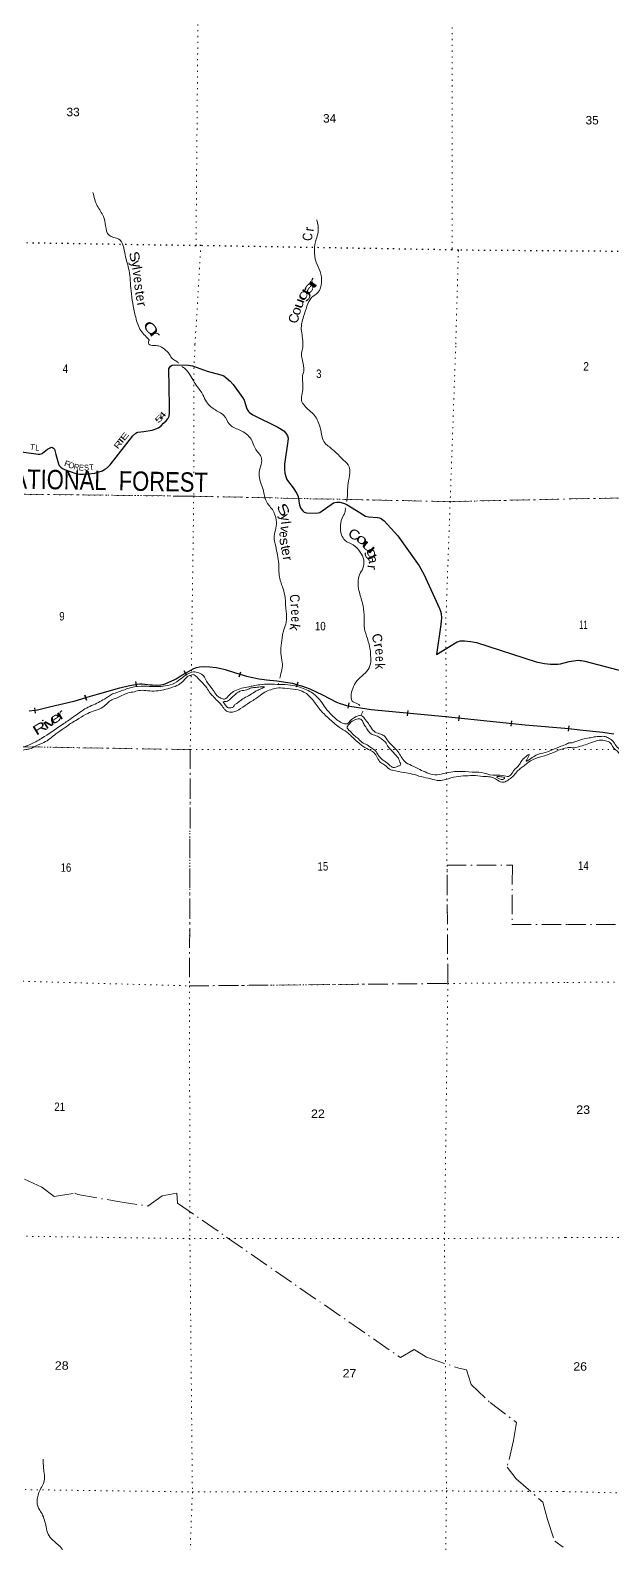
# Model space of a CAD drawing. Header units: feet. Extents: x -252966 to 4, y -183309 to 1368.
# Drawn here: x -167223 to -155188, y -115917 to -84592 of the extents above; entities that cross this region are included whole.
import ezdxf
from ezdxf.enums import TextEntityAlignment as Align

# ---------------------------------------------------------------- set-up
doc = ezdxf.new("R2010")
doc.units = ezdxf.units.FT
doc.header["$LTSCALE"] = 80
doc.linetypes.add('DOT_DASHED', pattern=[7.7, 5, -1.2, 0.3, -1.2])
doc.linetypes.add('DOTTED', pattern=[1.5, 0.3, -1.2])
for name, color, linetype, lineweight in [('29', 7, 'Continuous', 25), ('30', 7, 'Continuous', 35), ('34', 7, 'Continuous', 13), ('39', 7, 'Continuous', 13), ('41', 7, 'Continuous', 13), ('44', 7, 'DOT_DASHED', 13), ('6', 7, 'DOTTED', 25), ('7', 7, 'DOTTED', 13)]:
    doc.layers.add(name, color=color, linetype=linetype, lineweight=lineweight)

msp = doc.modelspace()

# ---------------------------------------------------------------- linework, layer by layer
at = {"layer": '29'}
for points in [[(-167407.14, -93321.29), (-167058.54, -93369.69), (-167021.94, -93370.28), (-166998.11, -93366.62), (-166978.92, -93355.14), (-166967.91, -93348.77), (-166863.19, -93271.67), (-166812.8, -93237.76), (-166788.74, -93229.22), (-166760.52, -93234.27), (-166740.77, -93245.9), (-166724.74, -93267.32), (-166693.24, -93379.98), (-166640.1, -93575.14), (-166625.16, -93605.68), (-166590.3, -93641.72), (-166555.44, -93667.29), (-166516.31, -93687.59), (-166281.24, -93771.92), (-166239.42, -93782.38), (-166206.82, -93785.92), (-166174.34, -93785.76), (-166120.91, -93787.03), (-166030.28, -93781.22), (-165886.21, -93762.62), (-165798.36, -93740.23), (-165725.87, -93713.79), (-165677.07, -93685.89), (-165632.92, -93653.34), (-165572.89, -93594.74), (-165098.25, -92993.65), (-165035.76, -92937.13), (-165014.17, -92923.86), (-164997.38, -92917.49), (-164871.08, -92904.52), (-164699.94, -92873.31), (-164658.05, -92861.67), (-164623.26, -92850.07), (-164571.74, -92827.3), (-164543.02, -92805.87), (-164514.04, -92782.64), (-164462.89, -92730.41), (-164411.8, -92680.34), (-164374.62, -92638.49), (-164359.44, -92611.73), (-164351.38, -92587.34), (-164339.42, -92524.76), (-164344.66, -92377.8), (-164352.62, -91606.74), (-164337.44, -91569.01), (-164317.68, -91549.24), (-164286.31, -91529.48), (-164239.83, -91521.92), (-163946.95, -91527.26), (-163863.39, -91545.76), (-163562.43, -91655.19), (-163277.93, -91729), (-163219.72, -91752.68), (-163170.92, -91787.55), (-163084.04, -91863.42), (-163026.85, -91929.37), (-162830.49, -92195.59), (-162797.22, -92255.32), (-162744.01, -92436.39), (-162709.66, -92486.21), (-162684.09, -92511.78), (-162614.25, -92558.88), (-162097.98, -92811.32), (-161976.01, -92889.54), (-161934.68, -92936.09), (-161899.83, -92989.56), (-161885.89, -93040.71), (-161888.86, -93100.73), (-161963.63, -93582.08), (-161963.72, -93685.9), (-161952.1, -93767.27), (-161919.57, -93881.19), (-161901.19, -93916.13), (-161781.64, -94070.86), (-161704, -94185.43), (-161677.9, -94250.86), (-161651.11, -94426.9), (-161619.81, -94494.98), (-161584.95, -94548.46), (-161552.42, -94571.71), (-161503.5, -94587.6), (-161303.78, -94594.96), (-161261.95, -94590.31), (-161232.6, -94576.89), (-160944.69, -94382.93), (-160918.04, -94369.44), (-160880.86, -94364.79), (-160816.2, -94366.52), (-160739.11, -94385.71), (-160688.03, -94410.5), (-160471.22, -94541.16)], [(-160471.22, -94541.16), (-160282.07, -94655.15), (-160219.76, -94672.84), (-160039.45, -94680.74), (-159994.36, -94689.12), (-159954.85, -94707.72), (-159897.39, -94752.88), (-159616.17, -95066.27), (-159172.06, -95687.31), (-159068.35, -95871.36), (-158754.64, -96566.53), (-158732.57, -96623.5), (-158719.87, -96674.73), (-158712.82, -96771.13), (-158716.3, -96821.12), (-158727.09, -96902.25), (-158812.61, -97520.52)], [(-158812.61, -97520.52), (-158387.92, -97259.8), (-158358.45, -97248.91), (-158323.59, -97239.61), (-158237.32, -97235.28), (-158105.16, -97248.91), (-157988.75, -97272.94), (-156751.01, -97670.61), (-156577.3, -97705.77), (-156458.36, -97720.25), (-156358.87, -97719.72), (-156305.87, -97717.87), (-156251.97, -97712.74), (-156068.88, -97664.34)], [(-156068.88, -97664.34), (-155972.69, -97648.69), (-155934.8, -97643.42), (-155872.7, -97640.26), (-155842.17, -97642.37), (-155812.78, -97646.29), (-155747.45, -97661.32), (-152726.64, -98455.34)]]:
    msp.add_lwpolyline(points, dxfattribs=at)
at = {"layer": '34', "lineweight": 25}
for p, q in [((-163985.24, -97956.38), (-164040.6, -97860.62)), ((-162896.57, -97984.99), (-162861.75, -97880)), ((-165014.34, -98190.96), (-165035.7, -98082.43)), ((-161714.53, -98191.02), (-161681.61, -98085.42)), ((-167134.23, -98623.12), (-167123.24, -98733.19)), ((-166091.58, -98363.72), (-166059.56, -98469.59)), ((-166058.5, -98465.5), (-166090.52, -98359.63)), ((-160642.34, -98629.91), (-160624.76, -98520.7)), ((-159413.53, -98789.18), (-159402.86, -98679.09)), ((-158352.81, -98897.61), (-158341.5, -98787.58)), ((-157269.9, -99008.11), (-157258.59, -98898.08)), ((-156082.71, -99108.53), (-156071.31, -98998.51))]:
    msp.add_line(p, q, dxfattribs=at)
for points in [[(-166075.36, -98413.56), (-165833.66, -98340.44), (-165370.39, -98209.19), (-165196.55, -98168.52), (-165012.58, -98132.3), (-164956.15, -98125.21), (-164908.42, -98127.1), (-164739.2, -98145.87), (-164690.23, -98149.18), (-164601.99, -98153.07), (-164520.26, -98146.59), (-164472.32, -98140.11), (-164428.31, -98127.16), (-164294.6, -98068.76), (-164245.01, -98045.61), (-164206.38, -98024.65), (-164120.88, -97971.74), (-163899.05, -97843.48), (-163853.12, -97817.01), (-163836.15, -97809.18), (-163780.29, -97789.01), (-163720.42, -97776.8), (-163627.67, -97768.51), (-163509.31, -97773.06), (-163378.29, -97789.42), (-163309.4, -97802.42), (-163191.14, -97829.72), (-163127.96, -97849.47), (-162888.22, -97929), (-162745.65, -97971.28), (-162618.41, -97999.85), (-162494.09, -98025.84), (-162430.18, -98034.9), (-162336.65, -98043.57)], [(-162336.63, -98043.58), (-162120.89, -98067.89), (-161893.73, -98099.85), (-161795.96, -98117), (-161711.76, -98138.84), (-161607.81, -98170.03), (-161511.94, -98203.55), (-161438.85, -98233.71), (-161177.06, -98357.61), (-160884.4, -98504.7), (-160808.98, -98535.02), (-160738.91, -98559.67), (-160674.87, -98575.47), (-160606.56, -98588.23), (-160169.79, -98658.55), (-158632.17, -98807.59), (-156982.32, -98977.1), (-156078.45, -99055.18)], [(-166074.72, -98415.66), (-166324.81, -98491.32), (-166824.02, -98609.73), (-167074.74, -98672.19), (-167127.26, -98679.92), (-167245.01, -98691.69)], [(-156078.18, -99054.11), (-155846.9, -99078.06), (-155369.68, -99132.29), (-155242.88, -99146.88), (-155145.65, -99160.73)]]:
    msp.add_lwpolyline(points, dxfattribs=at)
at = {"layer": '39'}
msp.add_line((-162084.36, -98115.09), (-162091.33, -98141.51), dxfattribs=at)
for points in [[(-165926.42, -87952.67), (-165835.36, -88229.72), (-165709.39, -88446.83), (-165663.59, -88644.75), (-165593.62, -88838.97), (-165391.55, -88918.16), (-165258.88, -89244.09), (-165178.48, -89569.32), (-165137.44, -89988.66), (-165049.29, -90499.24), (-164952.25, -90780.39), (-164773.21, -90992.45)], [(-161291.24, -88519.46), (-161266.28, -88775.5), (-161306.27, -88919.94), (-161343.21, -89142.95), (-161306.16, -89397.13), (-161224.06, -89585.47), (-161196.75, -89815.37), (-161269.71, -90023.8), (-161401.69, -90128.77), (-161496.36, -90304.7), (-161567.43, -90523.22), (-161612.94, -90788.4), (-161592.65, -90935.65), (-161579.11, -91111.34)], [(-164771.03, -91089.47), (-164768.31, -91024.44), (-164762.58, -91007.13), (-164773.21, -90992.45)], [(-164771.81, -91088.39), (-164765.93, -91096.59), (-164726.08, -91115.55), (-164657.81, -91121.01), (-164571.52, -91130.87), (-164444.16, -91197.98), (-164341.77, -91306.85), (-164279.22, -91396.77), (-164195.8, -91448.86), (-164152.06, -91486.65)], [(-161579.11, -91111.34), (-161581.22, -91155.33), (-161596.55, -91217.44), (-161610.16, -91293.67), (-161596.19, -91398.67), (-161570.81, -91536.13), (-161558.36, -91616.94), (-161587.13, -91747.23), (-161583.99, -91890.26), (-161582.28, -92005.08), (-161601.29, -92149.66), (-161609.6, -92262.25), (-161549.27, -92362.19), (-161446.84, -92469.04), (-161338.29, -92572), (-161270.28, -92690.22), (-161222.7, -92824.12), (-161184.22, -93010.19), (-161124.5, -93140.31), (-161031.63, -93222.81), (-160891.25, -93342.54), (-160739.45, -93494.74), (-160625.61, -93634.05), (-160610.11, -93763.25), (-160642.53, -93974.01), (-160656.28, -94156.96), (-160665.4, -94309.81), (-160673.37, -94355.54)], [(-164083.51, -91558.85), (-164017.86, -91601.6), (-163911.98, -91736.72), (-163830.35, -91877.38), (-163744.36, -92002.01), (-163670, -92104.26), (-163596.65, -92256.82), (-163506.44, -92371.48), (-163315.96, -92500.32), (-163214.81, -92570.9), (-163101.82, -92752.49), (-162898.99, -92867.5), (-162747.94, -92957.25), (-162653.47, -93059.92), (-162593.83, -93194.07), (-162539.57, -93295.89), (-162459.17, -93398.26), (-162433.1, -93501.5), (-162470.77, -93673.89), (-162485.68, -93814.53), (-162441, -93992.67), (-162393.71, -94140.66), (-162368.16, -94270.07), (-162284.84, -94426.87), (-162212.32, -94521.02), (-162132.27, -94740.17), (-162139.67, -94907.15), (-162175.17, -95071.52), (-162143.16, -95279.6), (-162106.61, -95461.6), (-162080.11, -95643.38), (-162076.64, -95770.32), (-162065.57, -95919.56), (-161989.95, -96158.76), (-161949.54, -96348.89), (-161927.04, -96629.26), (-161923.47, -96850.84), (-161976.9, -97006.78), (-162019.61, -97229.4), (-162037.95, -97440.45), (-162015.79, -97638.25), (-162006.94, -97797.52), (-162046.3, -97953.76), (-162059.36, -98011.71)], [(-160702.54, -94483.58), (-160711.17, -94584.72), (-160746.69, -94650.43), (-160801.01, -94850.65), (-160778.74, -95042.42), (-160706.67, -95158.71), (-160537.61, -95252.87), (-160393.81, -95402.88), (-160322.64, -95563.45), (-160340.2, -95736.26), (-160409.31, -95871.74), (-160419.91, -96197.73), (-160346.79, -96461.04), (-160315.27, -96693.27), (-160306.93, -96977.37), (-160244.89, -97192.12), (-160189.13, -97418.82), (-160176.34, -97582.19), (-160193.94, -97757.01), (-160287.34, -97900.04), (-160432.84, -98033.91), (-160534.44, -98184.82), (-160579.91, -98344.96), (-160558.59, -98484.35), (-160451.12, -98540.97), (-160400.97, -98573.83)], [(-177789.57, -97996.08), (-177741.54, -98107.84), (-177711.08, -98193.05), (-177575.63, -98258.31), (-177472.97, -98254.43), (-177421.01, -98170.94), (-177338.23, -98055.89), (-177224.98, -97925.36), (-177101.42, -97782.97), (-177013.84, -97728.42), (-176883.5, -97648.6), (-176743.85, -97605.21), (-176479.22, -97548.34), (-176273.46, -97518.42), (-176099.63, -97475.75), (-176013.02, -97469.52), (-175966.62, -97462.43), (-176008.08, -97523.99), (-176066.33, -97619.42), (-176137.55, -97660.21), (-176159.23, -97738.29), (-176111.94, -97886.28), (-176023.28, -98077.42), (-175913.76, -98132.08), (-175805.72, -98160.52), (-175698.93, -98150.68), (-175537.44, -98121.85), (-175387.23, -98153.19), (-175143.29, -98224.76), (-174923.57, -98299.84), (-174741.06, -98325.82), (-174666.8, -98333.42), (-174575.52, -98295.06), (-174459.58, -98231.04), (-174343.93, -98181.11), (-174132.59, -98173.46), (-173908.56, -98234.55), (-173736.65, -98387.16), (-173609.14, -98546.9), (-173464.23, -98741.24), (-173353.68, -98844.24), (-173273.95, -98880.14), (-173147.78, -98906.95), (-173002.03, -98960.35), (-172896.25, -99000.83), (-172849.81, -98991.74), (-172805.27, -98877.89), (-172727.76, -98724.47), (-172663.73, -98641.24), (-172510.87, -98541.75), (-172358.79, -98480.5), (-172162.11, -98402.06), (-172001.78, -98330.92), (-171827.74, -98278.19), (-171706.71, -98260.59), (-171559.71, -98251.59), (-171445.23, -98260.03), (-171360.79, -98261.81), (-171286.41, -98263.37), (-171153.92, -98276.21), (-171036.38, -98232.36), (-170938.9, -98186.08), (-170765.19, -98149.45), (-170563.5, -98121.46), (-170446.53, -98105.79), (-170342.02, -98110), (-170233.52, -98214.97), (-170083.25, -98342.97), (-169970.1, -98516.5), (-169889.13, -98590.69), (-169803.76, -98745.52), (-169689.18, -98848.61), (-169563.4, -98994.22), (-169462.61, -99082.92), (-169285.07, -99155.11), (-169115.48, -99223.1), (-168979.26, -99250.12), (-168670.87, -99317), (-168452.46, -99357.83), (-168199.51, -99381.26), (-167833.57, -99386.92), (-167604.99, -99421.92), (-167396.1, -99436.37), (-167171.32, -99360.53), (-166931.16, -99220.59), (-166529.54, -98953.14), (-166327.54, -98810.38), (-166090.95, -98648.21), (-165812.68, -98513.09), (-165688.62, -98445.21), (-165523.54, -98337.93)], [(-168021.8, -99445.39), (-167861.29, -99464.87), (-167714.69, -99476), (-167576.98, -99529.23), (-167456.28, -99527.73), (-167316.7, -99488.37), (-167233.99, -99476.01), (-167118.21, -99420.04), (-166939.67, -99343.24), (-166692.75, -99167.19), (-166523.4, -99047.91), (-166341.83, -98920.83), (-166217.69, -98848.93), (-166034.52, -98742.02), (-165878.41, -98680.86), (-165718.09, -98609.72), (-165531.97, -98456.55), (-165440.76, -98422.22), (-165209.38, -98318.34), (-165066.03, -98291.14), (-164942.78, -98263.52), (-164796.14, -98272.64), (-164617.17, -98274.38), (-164457.78, -98249.53), (-164293.96, -98204.64), (-164158.08, -98149.09), (-164047.64, -98058.78), (-163967.61, -97979.91), (-163906.73, -97953), (-163850.11, -97938.07), (-163778.59, -97981.86), (-163682.19, -98088.59), (-163572, -98209.71), (-163501.82, -98319.92), (-163438.79, -98385.68), (-163350.19, -98480.17), (-163269.42, -98564.42), (-163200.89, -98656.47), (-163147.46, -98699.88), (-163035.12, -98714.32), (-162868.68, -98639.28), (-162687.19, -98516.22), (-162489.53, -98389.48), (-162369.05, -98299.38), (-162247.36, -98249.58), (-162128.06, -98217.85), (-161961.15, -98219.33), (-161724.36, -98246.45), (-161558.51, -98300.27), (-161382.63, -98454.98), (-161229.84, -98657.54), (-161050.5, -98840.52), (-160827.02, -99028.45), (-160670.19, -99130.41), (-160597.06, -99194.36), (-160399.55, -99373.7), (-160258.68, -99469.28), (-160109.52, -99552.95), (-160041.14, -99653.06), (-159972.85, -99757.19), (-159883.48, -99813.43), (-159786.59, -99896.01), (-159726.68, -99917.4), (-159480.25, -99964.86), (-159322, -99996.37), (-159130.01, -100050.74), (-158935.85, -100097.09), (-158759.54, -100131), (-158622.34, -100109.71), (-158409.99, -100051.74), (-158212.52, -100033.73), (-158009.26, -100027.93), (-157800.54, -100050.43), (-157674, -100059.12), (-157514.83, -100145.02), (-157412.66, -100165.29), (-157335.33, -100120.6), (-157239.42, -100052.13), (-157154.88, -99949.19), (-157081.16, -99884.29), (-156999.48, -99823.58), (-156915.67, -99756.87), (-156710.51, -99656.46), (-156502.09, -99594.39), (-156291.09, -99504.17), (-156113.04, -99451.52), (-156081.14, -99446.57)], [(-165523.54, -98337.93), (-165296.66, -98258.11), (-165132.64, -98203.15), (-164858.61, -98178.7), (-164665.64, -98184.76), (-164472.4, -98176.73), (-164282.52, -98136.41), (-164105.26, -98023.34), (-163974.6, -97927.41), (-163846.96, -97881.76), (-163734.7, -97900.22), (-163633.51, -97968.8), (-163575.27, -98072.71), (-163479.36, -98203.6), (-163401.18, -98315.99), (-163352.13, -98377.43), (-163276.63, -98423.31), (-163204.66, -98444.96), (-163100.26, -98354.52), (-162987.98, -98272.3), (-162850.17, -98220.82), (-162698.7, -98189.77), (-162609.79, -98169.48), (-162474.56, -98146.14), (-162269.17, -98134.34), (-162064.19, -98142.67), (-161835.12, -98153.51), (-161644.94, -98197.78), (-161375.97, -98324.24), (-161214.2, -98480.67), (-161114.55, -98625.73), (-160972.93, -98783.75), (-160774.85, -98934.9), (-160664.6, -98953.32), (-160590.76, -98882.38), (-160515.16, -98823.56), (-160363.68, -98792.5), (-160284.85, -98872.69), (-160206.5, -98977.03), (-160108.62, -99109.97), (-159993.03, -99162.73), (-159905.3, -99200.82), (-159813.13, -99317.53), (-159704.79, -99430.55), (-159616.31, -99531.08), (-159546.05, -99637.26), (-159473.65, -99737.45), (-159330.48, -99818.99), (-159161.22, -99903.08), (-159015.72, -99968.56), (-158847.65, -100012.36), (-158674.15, -99985.79), (-158363.52, -99941.97), (-158080.21, -99955.96), (-157891.35, -99965.96), (-157651.07, -100019.33), (-157450.03, -100023.55), (-157323.74, -100044.32), (-157183.82, -99888.18), (-157124.38, -99833.04), (-157074.54, -99755.55), (-157018.8, -99684.23), (-156959.4, -99631.11), (-156894.29, -99594.21), (-156917.5, -99648.1), (-156932.18, -99677.99), (-156957.24, -99723.78), (-156810.7, -99638.25), (-156616.08, -99561.79), (-156419.68, -99497.44), (-156239.13, -99420.69), (-156121.63, -99378.85), (-156080.48, -99354.92)], [(-162940.54, -98313.57), (-162863.33, -98274.92), (-162744.23, -98253.25), (-162644.86, -98213.05), (-162564.24, -98204.67), (-162493.63, -98194.07), (-162433.2, -98189.3), (-162374.93, -98192.53), (-162435.94, -98225.48), (-162529.31, -98267.83), (-162643.36, -98337.93), (-162765.45, -98407.86), (-162879.5, -98477.96), (-162951.04, -98534.85), (-162996, -98570.16), (-163014.71, -98599.97), (-163069.52, -98625), (-163143.74, -98615.38), (-163187, -98566.15), (-163216.26, -98521.23), (-163228.04, -98506.89), (-163169.41, -98492.01), (-163081.9, -98441.49), (-163022.42, -98384.34), (-162977.46, -98349.04), (-162940.54, -98313.57)], [(-160000.49, -99631.76), (-160047.32, -99560.3), (-160090.37, -99501), (-160173.75, -99446.9), (-160251.14, -99394.93), (-160358.61, -99338.31), (-160453.32, -99247.72), (-160542.41, -99177.39), (-160627.03, -99085), (-160660.56, -99052.08), (-160664.3, -99037.9), (-160626.69, -98968.21), (-160593.67, -98926.62), (-160544.68, -98891.4), (-160493.94, -98868.3), (-160439.37, -98855.35), (-160401.09, -98852.13), (-160361.41, -98879.14), (-160322.7, -98954.45), (-160266.19, -99044.24), (-160217.39, -99117.75), (-160150.21, -99177.56), (-160098.18, -99190.73), (-160062.24, -99203.57), (-160014.4, -99224.71), (-159937.13, -99282.71), (-159873.81, -99334.38), (-159815.49, -99434.27), (-159762.34, -99491.77), (-159699.35, -99559.54), (-159644.27, -99621.11), (-159605.04, -99670.26), (-159584.02, -99725.07), (-159560.83, -99771.87), (-159559.55, -99808.14), (-159584, -99823.74), (-159642.75, -99844.66), (-159685.34, -99861.89), (-159733.39, -99850.81), (-159786.94, -99813.44), (-159844.22, -99761.9), (-159917.59, -99710.02), (-159949.31, -99687.2), (-160000.49, -99631.76)], [(-160341.06, -98692.17), (-160352.41, -98732.33), (-160378.25, -98785.11)], [(-156081.14, -99446.57), (-156066.47, -99445.52), (-155984.09, -99454.45), (-155873.08, -99432.61), (-155733.53, -99391.22), (-155589.7, -99337.84), (-155500.62, -99307.47), (-155397.86, -99295.53), (-155291.7, -99313.87), (-155192.58, -99380.42), (-155161.65, -99439.49), (-155088.74, -99509.51), (-155029.88, -99579.23), (-155007.2, -99648.2), (-155000.13, -99694.68), (-155007.96, -99781.14), (-155010.39, -99897.93), (-154970.75, -100021.64), (-154918.64, -100125.47), (-154831.58, -100191.76), (-154710.1, -100246.69), (-154640.54, -100284.41), (-154532.88, -100326.96), (-154416.8, -100351.56), (-154324.67, -100367.59), (-154190.14, -100374.44), (-154091.73, -100378.52), (-153997.5, -100390.57), (-153897, -100390.67), (-153798.42, -100386.69), (-153735.63, -100363.84), (-153673.1, -100353.07), (-153590.63, -100350.77), (-153484.98, -100393.27), (-153423.96, -100454.99), (-153389.22, -100524.21), (-153307.93, -100578.29), (-153175.86, -100607.25), (-153051.54, -100621.95), (-152901.35, -100649.27), (-152775.53, -100688.18), (-152750.12, -100722.96), (-152592.36, -100772.6), (-152474.52, -100809.32), (-152360.59, -100839.91), (-152216.05, -100848.99), (-152071.93, -100878.2), (-151961.76, -100896.63), (-151890.51, -100950.5), (-151819.44, -101012.43), (-151749.7, -101042.1), (-151670.43, -101096.14), (-151607.47, -101161.92), (-151556.24, -101211.34), (-151511.12, -101264.66), (-151440.08, -101328.6), (-151390.82, -101375.97), (-151349.29, -101409.07), (-151309.11, -101409.92), (-151231, -101423.64), (-151152.35, -101411.19), (-151081.77, -101400.59), (-150975.2, -101398.8), (-150842.93, -101417.69), (-150695.38, -101475.18), (-150603.62, -101509.33), (-150467.37, -101530.32), (-150321.04, -101549.51), (-150207.1, -101580.11), (-150019.07, -101624.34), (-149923.17, -101652.54), (-149834.77, -101654.4), (-149727.11, -101696.95), (-149609.99, -101767.9), (-149490.94, -101842.92), (-149364.95, -101970.46), (-149305.68, -102020.05), (-149210.12, -102064.36), (-149154.36, -102089.7), (-149072.32, -102107.54), (-148987.77, -102101.26), (-148834.31, -102068.22), (-148731.84, -101973.68), (-148596.21, -101928.17), (-148505, -101891.81), (-148486.41, -101868.03), (-148434.55, -101790.56), (-148387.33, -101743.2), (-148251.79, -101701.73), (-148123.45, -101716.51), (-147977.24, -101741.74), (-147861.75, -101794.52)], [(-156080.48, -99354.92), (-156067.13, -99350.97), (-156022.1, -99348.9), (-155957.43, -99332.13), (-155870.32, -99299.71), (-155795.43, -99275.1), (-155654.2, -99249.86), (-155549.22, -99227.89), (-155430.42, -99218.3), (-155321.92, -99220.57), (-155242.31, -99258.51), (-155151.27, -99326.89), (-155118.33, -99386), (-155025.95, -99486.65), (-154979.11, -99554.11), (-154941.9, -99601.23), (-154910.88, -99656.27), (-154911.64, -99692.51), (-154911.01, -99759), (-154916.37, -99823.35), (-154909.8, -99894), (-154902.85, -99946.52), (-154885.65, -99989.18), (-154836.72, -100052.66), (-154754.26, -100147.05), (-154685.24, -100210.95), (-154623.41, -100234.41), (-154559.37, -100247.84), (-154471.3, -100265.8), (-154409.27, -100279.19), (-154285.11, -100301.94), (-154140.66, -100315.05), (-154000.06, -100320.01), (-153822.91, -100307.62), (-153725.84, -100279.44), (-153636.68, -100245.05), (-153549.44, -100206.59), (-153506.53, -100173.25), (-153463.75, -100145.94), (-153370.45, -100105.6), (-153272.96, -100057.28), (-153144.33, -100057.97), (-153016.07, -100076.77), (-152894.39, -100121.63), (-152730.85, -100183.48), (-152657.3, -100223.3), (-152540.31, -100300.29), (-152470.24, -100410.55), (-152427.42, -100477.92), (-152342.49, -100550.21), (-152226.46, -100576.82), (-152114.41, -100601.33), (-152000.64, -100639.98), (-151949.86, -100711.55), (-151912.86, -100768.73), (-151875.99, -100831.95), (-151828.69, -100877.27), (-151763.85, -100949.13), (-151607.22, -101053.14), (-151534.09, -101113.1), (-151482.86, -101162.52), (-151439.83, -101219.83), (-151388.76, -101277.31), (-151315.43, -101327.19), (-151243.52, -101348.85), (-151195.21, -101345.83), (-151140.79, -101338.92), (-151098.31, -101325.71), (-151047.61, -101304.61), (-151063.65, -101302.26), (-151091.65, -101295.63), (-151066.95, -101267.94), (-150980.01, -101243.58), (-150805.25, -101249.26), (-150660.8, -101262.37), (-150556.57, -101276.64), (-150456.48, -101296.87), (-150342.38, -101319.41), (-150244.68, -101357.73), (-150159.54, -101419.95), (-150048.24, -101480.7), (-149922.75, -101535.71), (-149832.54, -101547.68), (-149732.75, -101582), (-149649.58, -101642.17), (-149497.05, -101750.12), (-149386, -101822.96), (-149319.32, -101902.92), (-149186.42, -101988.31), (-149100.24, -102000.19), (-149009.86, -102004.1), (-148906.39, -101957.92)], [(-157486.86, -100051.81), (-157430.7, -100062.21), (-157404.8, -100074.84), (-157427.49, -100102.55), (-157487.84, -100103.3), (-157539.71, -100082.08), (-157563.55, -100067.48), (-157559.2, -100051.46), (-157539.02, -100047.86), (-157486.86, -100051.81)], [(-166957.74, -114187.55), (-166952.3, -114316.54), (-166942.59, -114433.54), (-166929.88, -114600.94), (-166970.76, -114732.98), (-167033.39, -114846.45), (-167069.8, -114956.44), (-167082.33, -115079.01), (-167069.85, -115157.8), (-167025.27, -115241.29), (-166967.03, -115345.21), (-166919.53, -115483.14), (-166888.2, -115624.75), (-166830.85, -115772.95), (-166724.64, -115891.97), (-166631.7, -115970.44), (-166551.38, -116076.83), (-166543.73, -116195.8), (-166608.37, -116309.22), (-166635.66, -116465.72), (-166610.44, -116611.23), (-166561.09, -116757.25), (-166532.36, -116828.33), (-166513.17, -116973.71), (-166500.72, -117054.52), (-166442.77, -117172.53), (-166402.37, -117263.99), (-166400.26, -117358.68), (-166474.79, -117463.84), (-166547.88, -117597.22), (-166573.55, -117673.2), (-166565.33, -117763.99), (-166571.01, -117846.43), (-166577.43, -117965.1), (-166551.44, -118072.37), (-166491.39, -118186.39), (-166422.57, -118264.36), (-166378.36, -118365.97), (-166318.27, -118477.98), (-166311.73, -118552.62), (-166352.08, -118658.5), (-166388.29, -118758.42), (-166349.16, -118912.28), (-166293.91, -119064.46), (-166174.52, -119228.06), (-166113.15, -119376.34), (-166048.72, -119472.34), (-165920.48, -119595.85), (-165861.34, -119655.48), (-165762.55, -119842.81), (-165710.28, -120043.26), (-165656.54, -120171.25), (-165625.62, -120332.99), (-165575.19, -120525.34), (-165506.68, -120718.08), (-165467.14, -120851.81), (-165366.33, -121039.18), (-165298.35, -121258.08), (-165283.06, -121397.35), (-165240.07, -121559.34), (-165186.94, -121717.52), (-165185.18, -121928.99), (-165224.39, -122177.86), (-165244.91, -122396.92), (-165250.05, -122551.86), (-165239.08, -122805.81), (-165240, -122950.78), (-165263.55, -123121.45), (-165282.24, -123249.93), (-165406.14, -123309.75), (-165463.46, -123459.57), (-165498.62, -123706.52), (-165519.19, -123828.92), (-165533.81, -123955.47), (-165534.8, -123973.22)]]:
    msp.add_spline(points, degree=3, dxfattribs=at)
at = {"layer": '44'}
for points in [[(-179395.66, -90977.49), (-179478.45, -93880.98), (-174451.55, -94046.83), (-174472.61, -96684.28), (-171836.59, -96716.61), (-171834.39, -94123.87), (-169194.72, -94181.25), (-163839.89, -94243.23), (-158532.31, -94354.55), (-156045.74, -94298.39)], [(-156045.74, -94298.39), (-153260.5, -94245.82), (-153265.39, -94094.64), (-150617.15, -94146.2), (-150625.83, -95480.79), (-149262.09, -95486.45), (-149313.54, -94191.69), (-147979.29, -94213.65), (-142700.14, -94183.46), (-142787.41, -99340.66), (-137473.65, -99482.41), (-137500.71, -104161.44), (-137554.29, -106734.79), (-140138.78, -106762.66), (-140152.27, -104268.95), (-137500.71, -104161.44), (-132189.62, -104238.68), (-132220.77, -106893.08), (-129541.83, -106954.84), (-129558.79, -105747.96), (-126942.04, -105821.4), (-126977.91, -104551.54), (-126864.66, -104553.88), (-124892.52, -104591.98)], [(-187262.15, -95021.76), (-184841.03, -95099.53), (-184848.69, -96376.03), (-180861.71, -96493.16), (-180863.07, -97830.2), (-179551.06, -97850.43), (-179577.15, -99168.79), (-174497.24, -99299.51), (-169217.57, -99398.16), (-163911.64, -99491.33), (-163927.94, -104384.18), (-158580.89, -104333.22), (-158597.83, -101884.26), (-157245.59, -101882.66), (-157253.03, -103114.98), (-156106.36, -103113.22)], [(-124922.36, -110015.59), (-126960.63, -109996.99), (-127001.79, -115255.88), (-132308.02, -115138.45), (-132310.66, -113720.22), (-133630.58, -113701.43), (-133592.72, -112297.24), (-134930.34, -112303.73), (-134955.01, -115123.18), (-137666, -115092.46), (-143002, -115052.97), (-142923.16, -109528.96), (-148117.93, -109367.55), (-148064.4, -104576.27), (-150663.82, -104635.78), (-153237.23, -104520.06), (-153224.25, -104282.63), (-153262.09, -103107.4), (-156106.36, -103113.22)], [(-167342.12, -108384.09), (-166983.9, -108553.28), (-166728.3, -108744.65), (-166297.96, -108680.13), (-166237.91, -108706.31)], [(-166237.91, -108706.31), (-165411.49, -108849.27), (-164789.57, -108943.89), (-164490.66, -108734.33), (-164186.92, -108677.89), (-164172.49, -108887.41), (-159561.69, -112082.17), (-159275.14, -111912.9), (-159025.35, -112076.06), (-158350.24, -112303.65), (-158195.81, -112333.85), (-158099.77, -112638.06), (-157705.01, -113012.74), (-157161.89, -113423.67), (-157219.09, -113802.44), (-157353.93, -114350.44), (-157164.99, -114590.16), (-156612.45, -115079.67), (-156514.78, -115432.22), (-156365.69, -115887.52), (-156195.05, -116007.98)]]:
    msp.add_lwpolyline(points, dxfattribs=at)
at = {"layer": '6'}
for points in [[(-156010.43, -89165.25), (-158361.73, -89148.22), (-158492.34, -89142.46), (-163690.35, -89053.46), (-163792.89, -89054.11), (-168972.88, -88971.38), (-169138.29, -88971.7), (-174315.32, -88856.3), (-174373.59, -88853.52), (-179340.54, -88716.28), (-179660.31, -88703.51), (-183776.44, -88590.33)], [(-124807.41, -89121.85), (-126870.15, -89108.47), (-132077.35, -89058.57), (-132177.79, -89049.44), (-137382.48, -89142.5), (-137461.45, -89149.76), (-142700.28, -89093.43), (-142800.59, -89101.08), (-147933.2, -89194.24), (-148071.8, -89180.67), (-153283.74, -89199.17), (-153374.13, -89190.15), (-156010.43, -89165.25)]]:
    msp.add_lwpolyline(points, dxfattribs=at)
at = {"layer": '7'}
for p, q in [((-163814.66, -91095.36), (-163690.35, -89053.46)), ((-158361.73, -89148.22), (-158417.08, -91133.68)), ((-156045.74, -94298.39), (-153260.5, -94245.82)), ((-156114.63, -104314.3), (-153224.25, -104282.63))]:
    msp.add_line(p, q, dxfattribs=at)
for points in [[(-163792.89, -89054.11), (-163747, -83737.17), (-163617.01, -78447.52), (-163593.28, -73134.32), (-163503.79, -67868.29), (-163406.88, -62652.7), (-163446.52, -58071.56)], [(-158130.6, -58212.52), (-158210.88, -62741.68), (-158315.9, -67963.2), (-158385.02, -73207.35), (-158368.49, -78517.06), (-158492.53, -83812.83), (-158492.34, -89142.46)], [(-163814.66, -91095.36), (-163834.38, -91579.27), (-163839.11, -93864.25)], [(-158417.08, -91133.68), (-158532.31, -94354.55), (-158623.51, -96879.78), (-158607.78, -99487.8), (-158597.83, -101884.26), (-158580.89, -104333.22), (-158649.35, -109617.64), (-158610.03, -114843.91), (-158667.75, -120094.32), (-158871.07, -125383.96), (-158858.91, -126124.26)], [(-156045.74, -94298.39), (-158532.31, -94354.55), (-163839.89, -94243.23), (-169194.72, -94181.25), (-171834.39, -94123.87), (-174451.55, -94046.83), (-179478.45, -93880.98), (-184799.73, -93751.25), (-184900.29, -93751.15), (-187251.15, -93688.24)], [(-163839.77, -94186.59), (-163839.89, -94243.23), (-163911.64, -99491.33), (-163927.94, -104384.18), (-163918.95, -109617.86), (-163867.98, -114864.51), (-164061.34, -120059.72), (-164156.67, -125180.47)], [(-184890.81, -98960.68), (-179577.15, -99168.79), (-174497.24, -99299.51), (-169217.57, -99398.16), (-163911.64, -99491.33), (-158607.78, -99487.8), (-156081.42, -99486.54)], [(-124864.45, -99489.17), (-126798.84, -99523.17), (-132137.81, -99529.96), (-137473.65, -99482.41), (-142787.41, -99340.66), (-148059.04, -99395.19), (-153325.64, -99498.17), (-156081.42, -99486.54)], [(-179608.64, -104216.37), (-174426.47, -104262.64), (-169176.48, -104237.84), (-163927.94, -104384.18), (-158580.89, -104333.22), (-156114.63, -104314.3)], [(-156150.96, -109597.78), (-158649.35, -109617.64), (-163918.95, -109617.86), (-169213.18, -109543.07), (-171887.74, -109420.52), (-174496, -109500.72), (-177160.1, -109557.61), (-179710.14, -109443.72)], [(-148148.41, -109673.1), (-153483.57, -109593.35), (-156150.96, -109597.78)], [(-179853.7, -114662.12), (-177050.79, -114604.12), (-174445.17, -114654.74), (-169130.08, -114792.4), (-163867.98, -114864.51), (-158610.03, -114843.91), (-156187.12, -114856.3)], [(-156187.12, -114856.3), (-153582.41, -114919.52), (-148186, -114857.54), (-143002, -115052.97), (-137666, -115092.46), (-134955.01, -115123.18), (-132308.02, -115138.45), (-127001.79, -115255.88), (-124951.54, -115319.12)]]:
    msp.add_lwpolyline(points, dxfattribs=at)

# ---------------------------------------------------------------- texts
at = {"layer": '30'}
for s, rotation, width, p in [('5', 44.422, 2.05, (-164515.23, -92681.39)), ('4', 48.382, 1.95, (-164448.6, -92609.38)), ('T', 51.704, 1.8, (-165293.76, -93127.91)), ('E', 51.704, 1.6, (-165223.78, -93040.14)), ('L', 352.076, 0.95, (-167081.82, -93299.36)), ('R', 51.704, 1.45, (-165359.39, -93211.43)), ('F', 340.265, 1.15, (-166479.83, -93626.94)), ('R', 344.957, 0.9, (-166282.85, -93693.94)), ('E', 355.638, 0.8, (-166170.21, -93710.63)), ('S', 3.668, 0.75, (-166055.43, -93710))]:
    msp.add_text(s, height=120, rotation=rotation, dxfattribs=dict(at, width=width)).set_placement(p, align=Align.CENTER)
for s, rotation, p in [('T', 352.096, (-167187.13, -93284.14)), ('O', 340.265, (-166390.28, -93660.26)), ('T', 7.356, (-165946.97, -93699.54))]:
    msp.add_text(s, height=120, rotation=rotation, dxfattribs=at).set_placement(p, align=Align.CENTER)
at = {"layer": '41'}
for s, rotation, width, p in [('C', 84.761, 0.85, (-161385.79, -88880)), ('S', 285.642, 1.2, (-165158.14, -89307.17)), ('y', 283.731, 1.1, (-165118.91, -89456.29)), ('v', 275.8, 0.9, (-165094.25, -89638.46)), ('e', 275.8, 0.85, (-165081.2, -89769.24)), ('a', 49.304, 1.95, (-161382.81, -89980.35)), ('r', 54.017, 1.85, (-161294.47, -89869.66)), ('e', 278.829, 0.9, (-165031.33, -90150.61)), ('u', 70.433, 1.35, (-161575.03, -90278.8)), ('g', 58.513, 1.65, (-161495.27, -90113.6)), ('r', 280.76, 1.1, (-165008.88, -90283.35)), ('o', 73.528, 1.1, (-161629.61, -90434.07)), ('C', 310.174, 1.6, (-164809.25, -90825.76)), ('r', 310.174, 2.05, (-164711.73, -90941.26)), ('S', 299.045, 1.5, (-162070.71, -94570.06)), ('y', 282.754, 1.05, (-162037.95, -94705.57)), ('e', 266.196, 0.8, (-162064.5, -95029.98)), ('s', 280.385, 1.15, (-162057.19, -95195.86)), ('C', 335.657, 1.2, (-160558.96, -95125.85)), ('o', 328.417, 1.5, (-160408.36, -95216.72)), ('u', 319.214, 2, (-160276.36, -95357.42)), ('r', 279.738, 1.05, (-161990.27, -95548.22)), ('g', 298.291, 1.55, (-160230.72, -95468.49)), ('C', 275.581, 0.85, (-161847.41, -96365.78)), ('e', 273.144, 0.8, (-161825.65, -96651.92)), ('e', 268.698, 0.75, (-161822.05, -96789.6)), ('k', 260.794, 1.05, (-161846.67, -96938.11)), ('r', 283.122, 1.15, (-160101.15, -97355.74)), ('e', 277.033, 0.9, (-160081.88, -97474.4)), ('k', 272.223, 0.9, (-160084.91, -97767.86)), ('e', 272.238, 0.75, (-160078.62, -97616.21)), ('R', 31.482, 1.5, (-166974.46, -99129.85)), ('i', 33.234, 1.4, (-166855.55, -99051.5)), ('v', 33.234, 1.7, (-166764.5, -98991.84)), ('e', 34.088, 1.6, (-166656.37, -98918.23)), ('r', 34.088, 1.8, (-166544.7, -98842.64))]:
    msp.add_text(s, height=200, rotation=rotation, dxfattribs=dict(at, width=width)).set_placement(p, align=Align.CENTER)
for s, rotation, p in [('r', 82.568, (-161357.22, -88724.53)), ('l', 280.514, (-165109.61, -89537.73)), ('s', 275.379, (-165063.6, -89919.37)), ('t', 278.829, (-165047.75, -90044.81)), ('C', 75.99, (-161671.14, -90585.28)), ('v', 260.959, (-162043.04, -94906.5)), ('l', 276.584, (-162031.29, -94801.56)), ('t', 281.482, (-162033.49, -95319.87)), ('e', 281.229, (-162013.81, -95415.54)), ('a', 279.516, (-160224.13, -95570.98)), ('r', 264.208, (-160241.29, -95707.84)), ('r', 273.594, (-161833.88, -96517.31)), ('C', 284.52, (-160137.45, -97208.12))]:
    msp.add_text(s, height=200, rotation=rotation, dxfattribs=at).set_placement(p, align=Align.CENTER)
at = {"layer": '44', "width": 0.85}
msp.add_text('SNOQUALMIE  NATIONAL  FOREST', height=400, rotation=358.957, dxfattribs=at).set_placement((-171204.92, -94016.81))
at = {"layer": '7'}
for s, width, p in [('33', 1.05, (-166472.99, -86372.6)), ('34', 1.05, (-161163.11, -86504.71)), ('35', 1.05, (-155730.67, -86543.02)), ('4', 0.85, (-166551.85, -91689.4)), ('3', 0.85, (-161306.48, -91793.38)), ('9', 0.85, (-166623.2, -96815.71)), ('10', 0.85, (-161331.54, -97020.31)), ('16', 0.85, (-166595.47, -102020.57)), ('15', 0.85, (-161277.09, -101995.19)), ('21', 0.85, (-166725.58, -106975.62)), ('22', 1.1, (-161412.71, -107119.12)), ('28', 1.1, (-166715.17, -112334.03)), ('27', 1.1, (-160758.91, -112493.19))]:
    msp.add_text(s, height=175, dxfattribs=dict(at, width=width)).set_placement(p)
for s, width, p in [('2', 0.9, (-155777.17, -91640.67)), ('11', 0.65, (-155862.45, -96991.31)), ('14', 0.85, (-155885.93, -101980.63)), ('23', 1.1, (-155922.8, -107034.14)), ('26', 1.1, (-155985.31, -112353.02))]:
    msp.add_text(s, height=175, rotation=359.794, dxfattribs=dict(at, width=width)).set_placement(p)

doc.saveas('drawing.dxf')
